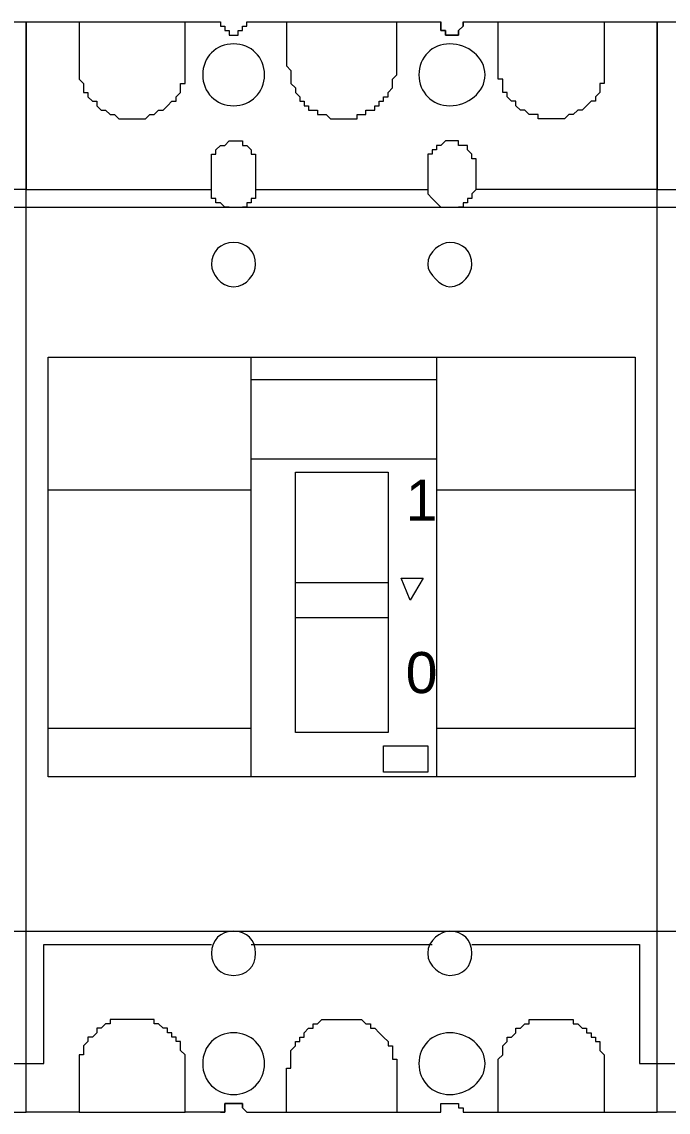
# Model space of a CAD drawing. Header units: millimetres. Extents: x 1004 to 59588, y 686 to 38112.
# Drawn here: x 17657.3 to 17743.5, y 2545.8 to 2691 of the extents above; entities that cross this region are included whole.
import ezdxf

# ---------------------------------------------------------------- set-up
doc = ezdxf.new("R2010")
doc.units = ezdxf.units.MM
doc.layers.add('PDF14_Geometry', color=7, linetype='Continuous')
doc.layers.add('PDF14_Text', color=7, linetype='Continuous')
doc.styles.add('PDF Arial', font='arial.ttf')

msp = doc.modelspace()

# ---------------------------------------------------------------- linework, layer by layer
at = {"layer": 'PDF14_Geometry', "lineweight": 0}
for points in [[(17651.43, 2691.05), (17657.9, 2691.05), (17657.9, 2668.7), (17633.79, 2668.7)], [(17655.55, 2552.23), (17657.9, 2552.23), (17657.9, 2668.7), (17657.9, 2691.05), (17664.96, 2691.05), (17664.96, 2690.46), (17664.96, 2689.87), (17664.96, 2689.28), (17664.96, 2688.7), (17664.96, 2688.11), (17664.96, 2687.52), (17664.96, 2686.93), (17664.96, 2686.34), (17664.96, 2685.75), (17664.96, 2685.17), (17664.96, 2684.58), (17664.96, 2683.99), (17664.96, 2683.4), (17665.55, 2682.81), (17665.55, 2682.23), (17665.55, 2681.64), (17666.14, 2681.64), (17666.14, 2681.05), (17666.73, 2680.46), (17667.32, 2680.46), (17667.32, 2679.87), (17667.9, 2679.28), (17668.49, 2679.28), (17669.08, 2678.7), (17669.67, 2678.7), (17670.26, 2678.11), (17670.84, 2678.11), (17671.43, 2678.11), (17672.02, 2678.11), (17672.61, 2678.11), (17673.2, 2678.11), (17673.79, 2678.11), (17674.37, 2678.7), (17674.96, 2678.7), (17675.55, 2679.28), (17676.14, 2679.28), (17676.73, 2679.87), (17677.32, 2680.46), (17677.9, 2680.46), (17677.9, 2681.05), (17678.49, 2681.64), (17678.49, 2682.23), (17678.49, 2682.81), (17679.08, 2682.81), (17679.08, 2683.4), (17679.08, 2683.99), (17679.08, 2684.58), (17679.08, 2685.17), (17679.08, 2685.75), (17679.08, 2686.34), (17679.08, 2686.93), (17679.08, 2687.52), (17679.08, 2688.11), (17679.08, 2688.7), (17679.08, 2689.28), (17679.08, 2689.87), (17679.08, 2690.46), (17679.08, 2691.05), (17683.79, 2691.05), (17683.79, 2690.46), (17684.37, 2690.46), (17684.37, 2689.87), (17684.96, 2689.87), (17684.96, 2689.28), (17685.55, 2689.28), (17686.14, 2689.28), (17686.14, 2689.87), (17686.73, 2689.87), (17686.73, 2690.46), (17687.32, 2690.46), (17687.32, 2691.05)], [(17664.96, 2691.05), (17664.96, 2691.05)], [(17664.96, 2691.05), (17664.96, 2691.05)], [(17664.96, 2691.05), (17664.96, 2691.05)], [(17664.96, 2691.05), (17679.08, 2691.05)], [(17679.08, 2691.05), (17679.08, 2691.05)], [(17679.08, 2691.05), (17679.08, 2691.05)], [(17679.08, 2691.05), (17679.08, 2691.05)], [(17683.79, 2691.05), (17683.79, 2691.05)], [(17683.79, 2691.05), (17683.79, 2691.05)], [(17683.79, 2691.05), (17683.79, 2690.46), (17684.37, 2690.46), (17684.37, 2689.87), (17684.96, 2689.87), (17684.96, 2689.28), (17685.55, 2689.28), (17686.14, 2689.28), (17686.14, 2689.87), (17686.73, 2689.87), (17686.73, 2690.46), (17687.32, 2690.46), (17687.32, 2691.05), (17692.61, 2691.05), (17692.61, 2690.46), (17692.61, 2689.87), (17692.61, 2689.28), (17692.61, 2688.7), (17692.61, 2688.11), (17692.61, 2687.52), (17692.61, 2686.93), (17692.61, 2686.34), (17692.61, 2685.75), (17692.61, 2685.17), (17693.2, 2684.58), (17693.2, 2683.99), (17693.2, 2683.4), (17693.2, 2682.81), (17693.79, 2682.23), (17693.79, 2681.64), (17694.37, 2681.05), (17694.37, 2680.46), (17694.96, 2680.46), (17694.96, 2679.87), (17695.55, 2679.87), (17695.55, 2679.28), (17696.14, 2679.28), (17696.73, 2679.28), (17696.73, 2678.7), (17697.32, 2678.7), (17697.9, 2678.7), (17698.49, 2678.11), (17699.08, 2678.11), (17699.67, 2678.11), (17700.26, 2678.11), (17700.84, 2678.11), (17701.43, 2678.11), (17702.02, 2678.11), (17702.02, 2678.7), (17702.61, 2678.7), (17703.2, 2678.7), (17703.2, 2679.28), (17703.79, 2679.28), (17704.37, 2679.28), (17704.37, 2679.87), (17704.96, 2679.87), (17704.96, 2680.46), (17705.55, 2680.46), (17705.55, 2681.05), (17706.14, 2681.05), (17706.14, 2681.64), (17706.73, 2682.23), (17706.73, 2682.81), (17706.73, 2683.4), (17707.32, 2683.99), (17707.32, 2684.58), (17707.32, 2685.17), (17707.32, 2685.75), (17707.32, 2686.34), (17707.32, 2686.93), (17707.32, 2687.52), (17707.32, 2688.11), (17707.32, 2688.7), (17707.32, 2689.28), (17707.32, 2689.87), (17707.32, 2690.46), (17707.32, 2691.05), (17713.2, 2691.05), (17713.2, 2690.46), (17713.2, 2689.87), (17713.79, 2689.87), (17713.79, 2689.28), (17714.37, 2689.28), (17714.96, 2689.28), (17715.55, 2689.28), (17715.55, 2689.87), (17716.14, 2690.46), (17716.14, 2691.05), (17720.84, 2691.05), (17734.96, 2691.05), (17742.02, 2691.05), (17742.02, 2668.7), (17717.9, 2668.7), (17717.9, 2669.28), (17717.9, 2669.87), (17717.9, 2670.46), (17717.9, 2671.05), (17717.9, 2671.64), (17717.9, 2672.23), (17717.9, 2672.81), (17717.32, 2672.81), (17717.32, 2673.4), (17716.73, 2673.99), (17716.73, 2674.58), (17716.14, 2674.58), (17715.55, 2674.58), (17715.55, 2675.17), (17714.96, 2675.17), (17714.37, 2675.17), (17713.79, 2675.17), (17713.2, 2674.58), (17712.61, 2674.58), (17712.61, 2673.99), (17712.02, 2673.99), (17712.02, 2673.4), (17711.43, 2673.4), (17711.43, 2672.81), (17711.43, 2672.23), (17711.43, 2671.64), (17711.43, 2671.05), (17711.43, 2670.46), (17711.43, 2669.87), (17711.43, 2669.28), (17711.43, 2668.7)], [(17687.32, 2691.05), (17687.32, 2691.05)], [(17687.32, 2691.05), (17687.32, 2691.05)], [(17692.61, 2691.05), (17692.61, 2691.05)], [(17692.61, 2691.05), (17692.61, 2691.05)], [(17692.61, 2691.05), (17692.61, 2691.05)], [(17692.61, 2691.05), (17707.32, 2691.05)], [(17707.32, 2691.05), (17707.32, 2691.05)], [(17707.32, 2691.05), (17707.32, 2691.05)], [(17707.32, 2691.05), (17707.32, 2691.05)], [(17716.14, 2691.05), (17716.14, 2690.46), (17715.55, 2689.87), (17715.55, 2689.28), (17714.96, 2689.28), (17714.37, 2689.28), (17713.79, 2689.28), (17713.79, 2689.87), (17713.2, 2689.87), (17713.2, 2690.46), (17713.2, 2691.05)], [(17713.2, 2691.05), (17713.2, 2691.05)], [(17713.2, 2691.05), (17713.2, 2691.05)], [(17716.14, 2691.05), (17716.14, 2691.05)], [(17716.14, 2691.05), (17716.14, 2691.05)], [(17717.32, 2568.11), (17739.67, 2568.11), (17739.67, 2552.23), (17742.02, 2552.23), (17742.02, 2668.7), (17742.02, 2691.05), (17748.49, 2691.05)], [(17734.96, 2691.05), (17734.96, 2690.46), (17734.96, 2689.87), (17734.96, 2689.28), (17734.96, 2688.7), (17734.96, 2688.11), (17734.96, 2687.52), (17734.96, 2686.93), (17734.96, 2686.34), (17734.96, 2685.75), (17734.96, 2685.17), (17734.96, 2684.58), (17734.96, 2683.99), (17734.96, 2683.4), (17734.96, 2682.81), (17734.37, 2682.81), (17734.37, 2682.23), (17734.37, 2681.64), (17733.79, 2681.05), (17733.79, 2680.46), (17733.2, 2680.46), (17732.61, 2679.87), (17732.02, 2679.28), (17731.43, 2679.28), (17730.84, 2678.7), (17730.26, 2678.7), (17729.67, 2678.11), (17729.08, 2678.11), (17728.49, 2678.11), (17727.9, 2678.11), (17727.32, 2678.11), (17726.73, 2678.11), (17726.14, 2678.11), (17726.14, 2678.7), (17725.55, 2678.7), (17724.96, 2678.7), (17724.37, 2679.28), (17723.79, 2679.28), (17723.2, 2679.87), (17723.2, 2680.46), (17722.61, 2680.46), (17722.02, 2681.05), (17722.02, 2681.64), (17721.43, 2681.64), (17721.43, 2682.23), (17721.43, 2682.81), (17721.43, 2683.4), (17720.84, 2683.4), (17720.84, 2683.99), (17720.84, 2684.58), (17720.84, 2685.17), (17720.84, 2685.75), (17720.84, 2686.34), (17720.84, 2686.93), (17720.84, 2687.52), (17720.84, 2688.11), (17720.84, 2688.7), (17720.84, 2689.28), (17720.84, 2689.87), (17720.84, 2690.46), (17720.84, 2691.05)], [(17720.84, 2691.05), (17720.84, 2691.05)], [(17720.84, 2691.05), (17720.84, 2691.05)], [(17720.84, 2691.05), (17720.84, 2691.05)], [(17734.96, 2691.05), (17734.96, 2691.05)], [(17734.96, 2691.05), (17734.96, 2691.05)], [(17734.96, 2691.05), (17734.96, 2691.05)], [(17664.96, 2690.46), (17664.96, 2690.46)], [(17664.96, 2690.46), (17664.96, 2690.46)], [(17664.96, 2690.46), (17664.96, 2690.46)], [(17664.96, 2689.87), (17664.96, 2689.87)], [(17664.96, 2689.87), (17664.96, 2689.87)], [(17679.08, 2690.46), (17679.08, 2690.46)], [(17679.08, 2690.46), (17679.08, 2690.46)], [(17679.08, 2690.46), (17679.08, 2690.46)], [(17679.08, 2689.87), (17679.08, 2689.87)], [(17679.08, 2689.87), (17679.08, 2689.87)], [(17684.37, 2690.46), (17684.37, 2690.46)], [(17684.37, 2690.46), (17684.37, 2690.46)], [(17684.37, 2690.46), (17684.37, 2690.46)], [(17684.37, 2690.46), (17684.37, 2690.46)], [(17684.37, 2689.87), (17684.37, 2689.87)], [(17684.37, 2689.87), (17684.37, 2689.87)], [(17684.37, 2689.87), (17684.37, 2689.87)], [(17684.37, 2689.87), (17684.37, 2689.87)], [(17684.37, 2689.87), (17684.37, 2689.87)], [(17684.37, 2689.87), (17684.37, 2689.87)], [(17686.73, 2690.46), (17686.73, 2690.46)], [(17686.73, 2690.46), (17686.73, 2690.46)], [(17686.73, 2689.87), (17686.73, 2689.87)], [(17686.73, 2689.87), (17686.73, 2689.87)], [(17686.73, 2689.87), (17686.73, 2689.87)], [(17686.73, 2689.87), (17686.73, 2689.87)], [(17686.73, 2689.87), (17686.73, 2689.87)], [(17686.73, 2689.87), (17686.73, 2689.87)], [(17687.32, 2690.46), (17687.32, 2690.46)], [(17687.32, 2690.46), (17687.32, 2690.46)], [(17692.61, 2690.46), (17692.61, 2690.46)], [(17692.61, 2690.46), (17692.61, 2690.46)], [(17692.61, 2690.46), (17692.61, 2690.46)], [(17692.61, 2689.87), (17692.61, 2689.87)], [(17692.61, 2689.87), (17692.61, 2689.87)], [(17707.32, 2690.46), (17707.32, 2690.46)], [(17707.32, 2690.46), (17707.32, 2690.46)], [(17707.32, 2690.46), (17707.32, 2690.46)], [(17707.32, 2689.87), (17707.32, 2689.87)], [(17707.32, 2689.87), (17707.32, 2689.87)], [(17713.2, 2690.46), (17713.2, 2690.46)], [(17713.2, 2690.46), (17713.2, 2690.46)], [(17713.2, 2690.46), (17713.2, 2690.46)], [(17713.2, 2690.46), (17713.2, 2690.46)], [(17713.2, 2690.46), (17713.2, 2690.46)], [(17713.2, 2690.46), (17713.2, 2690.46)], [(17713.2, 2689.87), (17713.2, 2689.87)], [(17713.2, 2689.87), (17713.2, 2689.87)], [(17713.2, 2689.87), (17713.2, 2689.87)], [(17713.2, 2689.87), (17713.2, 2689.87)], [(17713.79, 2689.87), (17713.79, 2689.87)], [(17713.79, 2689.87), (17713.79, 2689.87)], [(17715.55, 2689.87), (17715.55, 2689.87)], [(17715.55, 2689.87), (17715.55, 2689.87)], [(17715.55, 2689.87), (17715.55, 2689.87)], [(17715.55, 2689.87), (17715.55, 2689.87)], [(17715.55, 2689.87), (17715.55, 2689.87)], [(17715.55, 2689.87), (17715.55, 2689.87)], [(17715.55, 2689.87), (17715.55, 2689.87)], [(17715.55, 2689.87), (17715.55, 2689.87)], [(17716.14, 2690.46), (17716.14, 2690.46)], [(17716.14, 2690.46), (17716.14, 2690.46)], [(17716.14, 2690.46), (17716.14, 2690.46)], [(17716.14, 2690.46), (17716.14, 2690.46)], [(17716.14, 2690.46), (17716.14, 2690.46)], [(17716.14, 2690.46), (17716.14, 2690.46)], [(17720.84, 2690.46), (17720.84, 2690.46)], [(17720.84, 2690.46), (17720.84, 2690.46)], [(17720.84, 2690.46), (17720.84, 2690.46)], [(17720.84, 2689.87), (17720.84, 2689.87)], [(17720.84, 2689.87), (17720.84, 2689.87)], [(17734.96, 2690.46), (17734.96, 2690.46)], [(17734.96, 2690.46), (17734.96, 2690.46)], [(17734.96, 2690.46), (17734.96, 2690.46)], [(17734.96, 2689.87), (17734.96, 2689.87)], [(17734.96, 2689.87), (17734.96, 2689.87)], [(17684.96, 2689.28), (17684.96, 2689.28)], [(17684.96, 2689.28), (17684.96, 2689.28)], [(17684.96, 2689.28), (17684.96, 2689.28)], [(17684.96, 2689.28), (17684.96, 2689.28)], [(17685.55, 2689.28), (17685.55, 2689.28)], [(17685.55, 2689.28), (17685.55, 2689.28)], [(17685.55, 2689.28), (17685.55, 2689.28)], [(17685.55, 2689.28), (17685.55, 2689.28)], [(17685.55, 2689.28), (17685.55, 2689.28)], [(17685.55, 2689.28), (17685.55, 2689.28)], [(17686.14, 2689.28), (17686.14, 2689.28)], [(17686.14, 2689.28), (17686.14, 2689.28)], [(17686.14, 2689.28), (17686.14, 2689.28)], [(17686.14, 2689.28), (17686.14, 2689.28)], [(17686.14, 2689.28), (17686.14, 2689.28)], [(17686.14, 2689.28), (17686.14, 2689.28)], [(17713.79, 2689.28), (17713.79, 2689.28)], [(17713.79, 2689.28), (17713.79, 2689.28)], [(17714.37, 2689.28), (17714.37, 2689.28)], [(17714.37, 2689.28), (17714.37, 2689.28)], [(17714.37, 2689.28), (17714.37, 2689.28)], [(17714.37, 2689.28), (17714.37, 2689.28)], [(17714.37, 2689.28), (17714.37, 2689.28)], [(17714.37, 2689.28), (17714.37, 2689.28)], [(17714.96, 2689.28), (17714.96, 2689.28)], [(17714.96, 2689.28), (17714.96, 2689.28)], [(17714.96, 2689.28), (17714.96, 2689.28)], [(17714.96, 2689.28), (17714.96, 2689.28)], [(17714.96, 2689.28), (17714.96, 2689.28)], [(17714.96, 2689.28), (17714.96, 2689.28)], [(17664.96, 2686.34), (17664.96, 2686.34)], [(17664.96, 2686.34), (17664.96, 2686.34)], [(17664.96, 2685.75), (17664.96, 2685.75)], [(17664.96, 2685.75), (17664.96, 2685.75)], [(17664.96, 2685.75), (17664.96, 2685.75)], [(17664.96, 2685.75), (17664.96, 2685.75)], [(17664.96, 2685.17), (17664.96, 2685.17)], [(17664.96, 2685.17), (17664.96, 2685.17)], [(17664.96, 2685.17), (17664.96, 2685.17)], [(17679.08, 2686.34), (17679.08, 2686.34)], [(17679.08, 2686.34), (17679.08, 2686.34)], [(17679.08, 2685.75), (17679.08, 2685.75)], [(17679.08, 2685.75), (17679.08, 2685.75)], [(17679.08, 2685.75), (17679.08, 2685.75)], [(17679.08, 2685.75), (17679.08, 2685.75)], [(17679.08, 2685.17), (17679.08, 2685.17)], [(17679.08, 2685.17), (17679.08, 2685.17)], [(17679.08, 2685.17), (17679.08, 2685.17)], [(17692.61, 2686.34), (17692.61, 2686.34)], [(17692.61, 2686.34), (17692.61, 2686.34)], [(17692.61, 2685.75), (17692.61, 2685.75)], [(17692.61, 2685.75), (17692.61, 2685.75)], [(17692.61, 2685.75), (17692.61, 2685.75)], [(17692.61, 2685.75), (17692.61, 2685.75)], [(17692.61, 2685.17), (17692.61, 2685.17)], [(17692.61, 2685.17), (17692.61, 2685.17)], [(17692.61, 2685.17), (17692.61, 2685.17)], [(17707.32, 2686.34), (17707.32, 2686.34)], [(17707.32, 2686.34), (17707.32, 2686.34)], [(17707.32, 2685.75), (17707.32, 2685.75)], [(17707.32, 2685.75), (17707.32, 2685.75)], [(17707.32, 2685.75), (17707.32, 2685.75)], [(17707.32, 2685.75), (17707.32, 2685.75)], [(17707.32, 2685.17), (17707.32, 2685.17)], [(17707.32, 2685.17), (17707.32, 2685.17)], [(17707.32, 2685.17), (17707.32, 2685.17)], [(17720.84, 2686.34), (17720.84, 2686.34)], [(17720.84, 2686.34), (17720.84, 2686.34)], [(17720.84, 2685.75), (17720.84, 2685.75)], [(17720.84, 2685.75), (17720.84, 2685.75)], [(17720.84, 2685.75), (17720.84, 2685.75)], [(17720.84, 2685.75), (17720.84, 2685.75)], [(17720.84, 2685.17), (17720.84, 2685.17)], [(17720.84, 2685.17), (17720.84, 2685.17)], [(17720.84, 2685.17), (17720.84, 2685.17)], [(17734.96, 2686.34), (17734.96, 2686.34)], [(17734.96, 2686.34), (17734.96, 2686.34)], [(17734.96, 2685.75), (17734.96, 2685.75)], [(17734.96, 2685.75), (17734.96, 2685.75)], [(17734.96, 2685.75), (17734.96, 2685.75)], [(17734.96, 2685.75), (17734.96, 2685.75)], [(17734.96, 2685.17), (17734.96, 2685.17)], [(17734.96, 2685.17), (17734.96, 2685.17)], [(17734.96, 2685.17), (17734.96, 2685.17)], [(17664.96, 2683.99), (17664.96, 2683.99)], [(17679.08, 2683.99), (17679.08, 2683.99)], [(17693.2, 2683.99), (17693.2, 2683.99)], [(17707.32, 2683.99), (17707.32, 2683.99)], [(17720.84, 2683.99), (17720.84, 2683.99)], [(17734.96, 2683.99), (17734.96, 2683.99)], [(17664.96, 2683.4), (17664.96, 2683.4)], [(17665.55, 2682.81), (17665.55, 2682.81)], [(17679.08, 2683.4), (17679.08, 2683.4)], [(17693.2, 2683.4), (17693.2, 2683.4)], [(17693.2, 2682.81), (17693.2, 2682.81)], [(17706.73, 2683.4), (17706.73, 2683.4)], [(17706.73, 2682.81), (17706.73, 2682.81)], [(17721.43, 2682.81), (17721.43, 2682.81)], [(17734.96, 2683.4), (17734.96, 2683.4)], [(17666.14, 2681.05), (17666.14, 2681.05)], [(17677.9, 2681.05), (17677.9, 2681.05)], [(17678.49, 2681.64), (17678.49, 2681.64)], [(17693.79, 2681.64), (17693.79, 2681.64)], [(17694.37, 2681.05), (17694.37, 2681.05)], [(17706.14, 2681.64), (17706.14, 2681.64)], [(17722.02, 2681.05), (17722.02, 2681.05)], [(17733.79, 2681.05), (17733.79, 2681.05)], [(17734.37, 2681.64), (17734.37, 2681.64)], [(17666.73, 2680.46), (17666.73, 2680.46)], [(17667.32, 2679.87), (17667.32, 2679.87)], [(17667.9, 2679.28), (17667.9, 2679.28)], [(17668.49, 2679.28), (17668.49, 2679.28)], [(17675.55, 2679.28), (17675.55, 2679.28)], [(17676.14, 2679.28), (17676.14, 2679.28)], [(17676.73, 2679.87), (17676.73, 2679.87)], [(17677.32, 2680.46), (17677.32, 2680.46)], [(17694.96, 2680.46), (17694.96, 2680.46)], [(17696.14, 2679.28), (17696.14, 2679.28)], [(17703.79, 2679.28), (17703.79, 2679.28)], [(17705.55, 2680.46), (17705.55, 2680.46)], [(17722.61, 2680.46), (17722.61, 2680.46)], [(17723.2, 2679.87), (17723.2, 2679.87)], [(17723.79, 2679.28), (17723.79, 2679.28)], [(17724.37, 2679.28), (17724.37, 2679.28)], [(17731.43, 2679.28), (17731.43, 2679.28)], [(17732.02, 2679.28), (17732.02, 2679.28)], [(17732.61, 2679.87), (17732.61, 2679.87)], [(17733.2, 2680.46), (17733.2, 2680.46)], [(17669.08, 2678.7), (17669.08, 2678.7)], [(17669.67, 2678.7), (17669.67, 2678.7)], [(17670.84, 2678.11), (17670.84, 2678.11)], [(17671.43, 2678.11), (17671.43, 2678.11)], [(17672.61, 2678.11), (17672.61, 2678.11)], [(17673.79, 2678.11), (17673.79, 2678.11)], [(17674.37, 2678.7), (17674.37, 2678.7)], [(17674.96, 2678.7), (17674.96, 2678.7)], [(17697.32, 2678.7), (17697.32, 2678.7)], [(17698.49, 2678.11), (17698.49, 2678.11)], [(17699.08, 2678.11), (17699.08, 2678.11)], [(17700.26, 2678.11), (17700.26, 2678.11)], [(17700.84, 2678.11), (17700.84, 2678.11)], [(17702.61, 2678.7), (17702.61, 2678.7)], [(17724.96, 2678.7), (17724.96, 2678.7)], [(17726.73, 2678.11), (17726.73, 2678.11)], [(17727.9, 2678.11), (17727.9, 2678.11)], [(17728.49, 2678.11), (17728.49, 2678.11)], [(17729.67, 2678.11), (17729.67, 2678.11)], [(17730.26, 2678.7), (17730.26, 2678.7)], [(17730.84, 2678.7), (17730.84, 2678.7)], [(17684.96, 2666.34), (17684.37, 2666.34), (17683.79, 2666.93), (17683.2, 2666.93), (17683.2, 2667.52), (17682.61, 2667.52), (17682.61, 2668.11), (17682.61, 2668.7), (17682.61, 2669.28), (17682.61, 2669.87), (17682.61, 2670.46), (17682.61, 2671.05), (17682.61, 2671.64), (17682.61, 2672.23), (17682.61, 2672.81), (17682.61, 2673.4), (17683.2, 2673.4), (17683.2, 2673.99), (17683.79, 2674.58), (17684.37, 2674.58), (17684.96, 2675.17), (17685.55, 2675.17), (17686.14, 2675.17), (17686.73, 2675.17), (17686.73, 2674.58), (17687.32, 2674.58), (17687.9, 2673.99), (17687.9, 2673.4), (17688.49, 2673.4), (17688.49, 2672.81), (17688.49, 2672.23), (17688.49, 2671.64), (17688.49, 2671.05), (17688.49, 2670.46), (17688.49, 2669.87), (17688.49, 2669.28), (17688.49, 2668.7), (17711.43, 2668.7), (17711.43, 2668.11), (17712.02, 2667.52), (17712.61, 2666.93), (17713.2, 2666.34), (17713.79, 2666.34)], [(17684.96, 2675.17), (17684.96, 2675.17)], [(17685.55, 2675.17), (17685.55, 2675.17)], [(17686.14, 2675.17), (17686.14, 2675.17)], [(17713.79, 2675.17), (17713.79, 2675.17)], [(17714.37, 2675.17), (17714.37, 2675.17)], [(17714.96, 2675.17), (17714.96, 2675.17)], [(17683.2, 2673.99), (17683.2, 2673.99)], [(17683.79, 2674.58), (17683.79, 2674.58)], [(17684.37, 2674.58), (17684.37, 2674.58)], [(17687.32, 2674.58), (17687.32, 2674.58)], [(17687.32, 2674.58), (17687.32, 2674.58)], [(17687.9, 2673.99), (17687.9, 2673.99)], [(17712.61, 2674.58), (17712.61, 2674.58)], [(17713.2, 2674.58), (17713.2, 2674.58)], [(17716.14, 2674.58), (17716.14, 2674.58)], [(17716.73, 2673.99), (17716.73, 2673.99)], [(17682.61, 2673.4), (17682.61, 2673.4)], [(17682.61, 2672.81), (17682.61, 2672.81)], [(17688.49, 2673.4), (17688.49, 2673.4)], [(17688.49, 2672.81), (17688.49, 2672.81)], [(17711.43, 2672.81), (17711.43, 2672.81)], [(17712.02, 2673.4), (17712.02, 2673.4)], [(17717.32, 2673.4), (17717.32, 2673.4)], [(17717.32, 2673.4), (17717.32, 2673.4)], [(17682.61, 2671.64), (17682.61, 2671.64)], [(17682.61, 2671.64), (17682.61, 2671.64)], [(17682.61, 2671.64), (17682.61, 2671.64)], [(17682.61, 2671.64), (17682.61, 2671.64)], [(17682.61, 2671.64), (17682.61, 2671.64)], [(17682.61, 2671.64), (17682.61, 2671.64)], [(17682.61, 2671.05), (17682.61, 2671.05)], [(17688.49, 2671.64), (17688.49, 2671.64)], [(17688.49, 2671.64), (17688.49, 2671.64)], [(17688.49, 2671.64), (17688.49, 2671.64)], [(17688.49, 2671.64), (17688.49, 2671.64)], [(17688.49, 2671.64), (17688.49, 2671.64)], [(17688.49, 2671.64), (17688.49, 2671.64)], [(17688.49, 2671.05), (17688.49, 2671.05)], [(17711.43, 2671.64), (17711.43, 2671.64)], [(17711.43, 2671.64), (17711.43, 2671.64)], [(17711.43, 2671.64), (17711.43, 2671.64)], [(17711.43, 2671.64), (17711.43, 2671.64)], [(17711.43, 2671.64), (17711.43, 2671.64)], [(17711.43, 2671.64), (17711.43, 2671.64)], [(17711.43, 2671.05), (17711.43, 2671.05)], [(17717.9, 2671.64), (17717.9, 2671.64)], [(17717.9, 2671.64), (17717.9, 2671.64)], [(17717.9, 2671.64), (17717.9, 2671.64)], [(17717.9, 2671.64), (17717.9, 2671.64)], [(17717.9, 2671.64), (17717.9, 2671.64)], [(17717.9, 2671.64), (17717.9, 2671.64)], [(17717.9, 2671.05), (17717.9, 2671.05)], [(17682.61, 2669.87), (17682.61, 2669.87)], [(17682.61, 2669.87), (17682.61, 2669.87)], [(17682.61, 2669.28), (17682.61, 2669.28)], [(17682.61, 2669.28), (17682.61, 2669.28)], [(17682.61, 2669.28), (17682.61, 2669.28)], [(17682.61, 2669.28), (17682.61, 2669.28)], [(17682.61, 2669.28), (17682.61, 2669.28)], [(17688.49, 2669.87), (17688.49, 2669.87)], [(17688.49, 2669.87), (17688.49, 2669.87)], [(17688.49, 2669.28), (17688.49, 2669.28)], [(17688.49, 2669.28), (17688.49, 2669.28)], [(17688.49, 2669.28), (17688.49, 2669.28)], [(17688.49, 2669.28), (17688.49, 2669.28)], [(17688.49, 2669.28), (17688.49, 2669.28)], [(17711.43, 2669.87), (17711.43, 2669.87)], [(17711.43, 2669.87), (17711.43, 2669.87)], [(17711.43, 2669.28), (17711.43, 2669.28)], [(17711.43, 2669.28), (17711.43, 2669.28)], [(17711.43, 2669.28), (17711.43, 2669.28)], [(17711.43, 2669.28), (17711.43, 2669.28)], [(17711.43, 2669.28), (17711.43, 2669.28)], [(17717.9, 2669.87), (17717.9, 2669.87)], [(17717.9, 2669.87), (17717.9, 2669.87)], [(17717.9, 2669.28), (17717.9, 2669.28)], [(17717.9, 2669.28), (17717.9, 2669.28)], [(17717.9, 2669.28), (17717.9, 2669.28)], [(17717.9, 2669.28), (17717.9, 2669.28)], [(17717.9, 2669.28), (17717.9, 2669.28)], [(17633.79, 2668.7), (17633.79, 2668.11), (17633.79, 2667.52), (17633.2, 2667.52), (17633.2, 2666.93), (17632.61, 2666.93), (17632.02, 2666.34), (17631.43, 2666.34), (17657.9, 2666.34), (17684.96, 2666.34), (17685.55, 2666.34), (17686.14, 2666.34), (17686.73, 2666.34)], [(17687.32, 2545.75), (17686.73, 2546.34), (17686.73, 2546.93), (17686.14, 2546.93), (17685.55, 2546.93), (17684.96, 2546.93), (17684.37, 2546.93), (17684.37, 2546.34), (17684.37, 2545.75), (17683.79, 2545.75), (17679.08, 2545.75), (17679.08, 2546.34), (17679.08, 2546.93), (17679.08, 2547.52), (17679.08, 2548.11), (17679.08, 2548.7), (17679.08, 2549.28), (17679.08, 2549.87), (17679.08, 2550.46), (17679.08, 2551.05), (17679.08, 2551.64), (17679.08, 2552.23), (17679.08, 2552.81), (17679.08, 2553.4), (17678.49, 2553.99), (17678.49, 2554.58), (17678.49, 2555.17), (17677.9, 2555.17), (17677.9, 2555.75), (17677.32, 2555.75), (17677.32, 2556.34), (17676.73, 2556.34), (17676.73, 2556.93), (17676.14, 2556.93), (17675.55, 2557.52), (17674.96, 2557.52), (17674.96, 2558.11), (17674.37, 2558.11), (17673.79, 2558.11), (17673.2, 2558.11), (17672.61, 2558.11), (17672.02, 2558.11), (17671.43, 2558.11), (17670.84, 2558.11), (17670.26, 2558.11), (17669.67, 2558.11), (17669.08, 2558.11), (17669.08, 2557.52), (17668.49, 2557.52), (17667.9, 2556.93), (17667.32, 2556.93), (17667.32, 2556.34), (17666.73, 2555.75), (17666.14, 2555.75), (17666.14, 2555.17), (17665.55, 2554.58), (17665.55, 2553.99), (17665.55, 2553.4), (17664.96, 2553.4), (17664.96, 2552.81), (17664.96, 2552.23), (17664.96, 2551.64), (17664.96, 2551.05), (17664.96, 2550.46), (17664.96, 2549.87), (17664.96, 2549.28), (17664.96, 2548.7), (17664.96, 2548.11), (17664.96, 2547.52), (17664.96, 2546.93), (17664.96, 2546.34), (17664.96, 2545.75), (17657.9, 2545.75), (17657.9, 2552.23), (17657.9, 2668.7), (17682.61, 2668.7)], [(17682.61, 2668.7), (17682.61, 2668.7)], [(17682.61, 2668.11), (17682.61, 2668.11)], [(17688.49, 2668.7), (17688.49, 2668.11), (17688.49, 2667.52), (17687.9, 2667.52), (17687.9, 2666.93), (17687.32, 2666.93), (17687.32, 2666.34), (17686.73, 2666.34), (17713.79, 2666.34), (17714.37, 2666.34), (17714.96, 2666.34), (17715.55, 2666.34)], [(17688.49, 2668.7), (17688.49, 2668.7)], [(17688.49, 2668.11), (17688.49, 2668.11)], [(17711.43, 2668.7), (17711.43, 2668.7)], [(17711.43, 2668.11), (17711.43, 2668.11)], [(17717.9, 2668.7), (17717.32, 2668.11), (17717.32, 2667.52), (17716.73, 2667.52), (17716.73, 2666.93), (17716.14, 2666.93), (17716.14, 2666.34), (17715.55, 2666.34), (17742.02, 2666.34), (17768.49, 2666.34), (17769.08, 2666.34), (17769.67, 2666.34), (17770.26, 2666.34)], [(17717.32, 2668.11), (17717.32, 2668.11)], [(17717.9, 2668.7), (17717.9, 2668.7)], [(17748.49, 2545.75), (17742.02, 2545.75), (17742.02, 2552.23), (17742.02, 2668.7), (17766.14, 2668.7)], [(17683.2, 2667.52), (17683.2, 2667.52)], [(17683.79, 2666.93), (17683.79, 2666.93)], [(17684.37, 2666.34), (17684.37, 2666.34)], [(17684.96, 2666.34), (17684.96, 2666.34)], [(17685.55, 2666.34), (17685.55, 2666.34)], [(17686.14, 2666.34), (17686.14, 2666.34)], [(17686.73, 2666.34), (17686.73, 2666.34)], [(17687.32, 2666.93), (17687.32, 2666.93)], [(17687.9, 2667.52), (17687.9, 2667.52)], [(17712.02, 2667.52), (17712.02, 2667.52)], [(17712.02, 2667.52), (17712.02, 2667.52)], [(17712.61, 2666.93), (17712.61, 2666.93)], [(17712.61, 2666.93), (17712.61, 2666.93)], [(17713.2, 2666.34), (17713.2, 2666.34)], [(17713.79, 2666.34), (17713.79, 2666.34)], [(17714.37, 2666.34), (17714.37, 2666.34)], [(17714.96, 2666.34), (17714.96, 2666.34)], [(17715.55, 2666.34), (17715.55, 2666.34)], [(17716.73, 2666.93), (17716.73, 2666.93)], [(17717.32, 2667.52), (17717.32, 2667.52)], [(17687.9, 2590.46), (17687.9, 2646.34), (17712.61, 2646.34), (17712.61, 2590.46)], [(17687.9, 2643.4), (17712.61, 2643.4)], [(17687.9, 2632.81), (17712.61, 2632.81)], [(17660.84, 2628.7), (17687.9, 2628.7)], [(17712.61, 2628.7), (17739.08, 2628.7)], [(17660.84, 2596.93), (17687.9, 2596.93)], [(17712.61, 2596.93), (17739.08, 2596.93)], [(17406.73, 2569.87), (17490.26, 2569.87), (17574.37, 2569.87), (17657.9, 2569.87), (17742.02, 2569.87), (17825.55, 2569.87), (17909.67, 2569.87), (17993.2, 2569.87), (18077.32, 2569.87)], [(17651.43, 2545.75), (17657.9, 2545.75), (17657.9, 2552.23), (17660.26, 2552.23), (17660.26, 2568.11), (17682.61, 2568.11)], [(17687.9, 2568.11), (17712.02, 2568.11)], [(17668.49, 2557.52), (17668.49, 2557.52)], [(17669.67, 2558.11), (17669.67, 2558.11)], [(17670.84, 2558.11), (17670.84, 2558.11)], [(17671.43, 2558.11), (17671.43, 2558.11)], [(17672.61, 2558.11), (17672.61, 2558.11)], [(17673.79, 2558.11), (17673.79, 2558.11)], [(17674.37, 2558.11), (17674.37, 2558.11)], [(17675.55, 2557.52), (17675.55, 2557.52)], [(17683.79, 2545.75), (17684.37, 2545.75), (17684.37, 2546.34), (17684.37, 2546.93), (17684.96, 2546.93), (17685.55, 2546.93), (17686.14, 2546.93), (17686.73, 2546.93), (17686.73, 2546.34), (17687.32, 2545.75), (17692.61, 2545.75), (17692.61, 2546.34), (17692.61, 2546.93), (17692.61, 2547.52), (17692.61, 2548.11), (17692.61, 2548.7), (17692.61, 2549.28), (17692.61, 2549.87), (17692.61, 2550.46), (17692.61, 2551.05), (17692.61, 2551.64), (17693.2, 2551.64), (17693.2, 2552.23), (17693.2, 2552.81), (17693.2, 2553.4), (17693.2, 2553.99), (17693.79, 2554.58), (17693.79, 2555.17), (17694.37, 2555.17), (17694.37, 2555.75), (17694.96, 2555.75), (17694.96, 2556.34), (17695.55, 2556.93), (17696.14, 2556.93), (17696.14, 2557.52), (17696.73, 2557.52), (17697.32, 2558.11), (17697.9, 2558.11), (17698.49, 2558.11), (17699.08, 2558.11), (17699.67, 2558.11), (17700.26, 2558.11), (17700.84, 2558.11), (17701.43, 2558.11), (17702.02, 2558.11), (17702.61, 2558.11), (17703.2, 2557.52), (17703.79, 2557.52), (17703.79, 2556.93), (17704.37, 2556.93), (17704.96, 2556.34), (17705.55, 2555.75), (17706.14, 2555.17), (17706.14, 2554.58), (17706.73, 2554.58), (17706.73, 2553.99), (17706.73, 2553.4), (17706.73, 2552.81), (17707.32, 2552.81), (17707.32, 2552.23), (17707.32, 2551.64), (17707.32, 2551.05), (17707.32, 2550.46), (17707.32, 2549.87), (17707.32, 2549.28), (17707.32, 2548.7), (17707.32, 2548.11), (17707.32, 2547.52), (17707.32, 2546.93), (17707.32, 2546.34), (17707.32, 2545.75), (17713.2, 2545.75), (17713.2, 2546.34), (17713.2, 2546.93), (17713.79, 2546.93), (17714.37, 2546.93), (17714.96, 2546.93), (17715.55, 2546.93), (17715.55, 2546.34), (17716.14, 2546.34), (17716.14, 2545.75), (17720.84, 2545.75), (17720.84, 2546.34), (17720.84, 2546.93), (17720.84, 2547.52), (17720.84, 2548.11), (17720.84, 2548.7), (17720.84, 2549.28), (17720.84, 2549.87), (17720.84, 2550.46), (17720.84, 2551.05), (17720.84, 2551.64), (17720.84, 2552.23), (17720.84, 2552.81), (17721.43, 2553.4), (17721.43, 2553.99), (17721.43, 2554.58), (17722.02, 2555.17), (17722.02, 2555.75), (17722.61, 2555.75), (17723.2, 2556.34), (17723.2, 2556.93), (17723.79, 2556.93), (17724.37, 2557.52), (17724.96, 2557.52), (17724.96, 2558.11), (17725.55, 2558.11), (17726.14, 2558.11), (17726.73, 2558.11), (17727.32, 2558.11), (17727.9, 2558.11), (17728.49, 2558.11), (17729.08, 2558.11), (17729.67, 2558.11), (17730.26, 2558.11), (17730.84, 2558.11), (17730.84, 2557.52), (17731.43, 2557.52), (17732.02, 2556.93), (17732.61, 2556.93), (17732.61, 2556.34), (17733.2, 2556.34), (17733.2, 2555.75), (17733.79, 2555.75), (17733.79, 2555.17), (17734.37, 2555.17), (17734.37, 2554.58), (17734.37, 2553.99), (17734.96, 2553.4), (17734.96, 2552.81), (17734.96, 2552.23), (17734.96, 2551.64), (17734.96, 2551.05), (17734.96, 2550.46), (17734.96, 2549.87), (17734.96, 2549.28), (17734.96, 2548.7), (17734.96, 2548.11), (17734.96, 2547.52), (17734.96, 2546.93), (17734.96, 2546.34), (17734.96, 2545.75), (17742.02, 2545.75), (17742.02, 2552.23), (17744.37, 2552.23)], [(17696.73, 2557.52), (17696.73, 2557.52)], [(17697.32, 2558.11), (17697.32, 2558.11)], [(17698.49, 2558.11), (17698.49, 2558.11)], [(17699.08, 2558.11), (17699.08, 2558.11)], [(17700.26, 2558.11), (17700.26, 2558.11)], [(17700.84, 2558.11), (17700.84, 2558.11)], [(17702.02, 2558.11), (17702.02, 2558.11)], [(17702.61, 2558.11), (17702.61, 2558.11)], [(17703.2, 2557.52), (17703.2, 2557.52)], [(17724.37, 2557.52), (17724.37, 2557.52)], [(17726.14, 2558.11), (17726.14, 2558.11)], [(17726.73, 2558.11), (17726.73, 2558.11)], [(17727.9, 2558.11), (17727.9, 2558.11)], [(17728.49, 2558.11), (17728.49, 2558.11)], [(17729.67, 2558.11), (17729.67, 2558.11)], [(17730.26, 2558.11), (17730.26, 2558.11)], [(17731.43, 2557.52), (17731.43, 2557.52)], [(17666.73, 2555.75), (17666.73, 2555.75)], [(17667.32, 2556.34), (17667.32, 2556.34)], [(17667.9, 2556.93), (17667.9, 2556.93)], [(17676.14, 2556.93), (17676.14, 2556.93)], [(17677.9, 2555.75), (17677.9, 2555.75)], [(17694.37, 2555.75), (17694.37, 2555.75)], [(17694.96, 2556.34), (17694.96, 2556.34)], [(17695.55, 2556.93), (17695.55, 2556.93)], [(17704.37, 2556.93), (17704.37, 2556.93)], [(17704.96, 2556.34), (17704.96, 2556.34)], [(17705.55, 2555.75), (17705.55, 2555.75)], [(17705.55, 2555.75), (17705.55, 2555.75)], [(17722.61, 2555.75), (17722.61, 2555.75)], [(17723.2, 2556.34), (17723.2, 2556.34)], [(17723.79, 2556.93), (17723.79, 2556.93)], [(17732.02, 2556.93), (17732.02, 2556.93)], [(17733.79, 2555.75), (17733.79, 2555.75)], [(17665.55, 2554.58), (17665.55, 2554.58)], [(17666.14, 2555.17), (17666.14, 2555.17)], [(17678.49, 2554.58), (17678.49, 2554.58)], [(17693.79, 2554.58), (17693.79, 2554.58)], [(17706.14, 2555.17), (17706.14, 2555.17)], [(17721.43, 2554.58), (17721.43, 2554.58)], [(17722.02, 2555.17), (17722.02, 2555.17)], [(17734.37, 2554.58), (17734.37, 2554.58)], [(17679.08, 2553.4), (17679.08, 2553.4)], [(17693.2, 2553.4), (17693.2, 2553.4)], [(17706.73, 2553.4), (17706.73, 2553.4)], [(17721.43, 2553.4), (17721.43, 2553.4)], [(17734.96, 2553.4), (17734.96, 2553.4)], [(17664.96, 2552.81), (17664.96, 2552.81)], [(17664.96, 2551.64), (17664.96, 2551.64)], [(17679.08, 2552.81), (17679.08, 2552.81)], [(17679.08, 2551.64), (17679.08, 2551.64)], [(17693.2, 2552.81), (17693.2, 2552.81)], [(17707.32, 2551.64), (17707.32, 2551.64)], [(17720.84, 2552.81), (17720.84, 2552.81)], [(17720.84, 2551.64), (17720.84, 2551.64)], [(17734.96, 2552.81), (17734.96, 2552.81)], [(17734.96, 2551.64), (17734.96, 2551.64)], [(17664.96, 2551.05), (17664.96, 2551.05)], [(17664.96, 2551.05), (17664.96, 2551.05)], [(17664.96, 2551.05), (17664.96, 2551.05)], [(17664.96, 2551.05), (17664.96, 2551.05)], [(17664.96, 2551.05), (17664.96, 2551.05)], [(17664.96, 2550.46), (17664.96, 2550.46)], [(17664.96, 2550.46), (17664.96, 2550.46)], [(17679.08, 2551.05), (17679.08, 2551.05)], [(17679.08, 2551.05), (17679.08, 2551.05)], [(17679.08, 2551.05), (17679.08, 2551.05)], [(17679.08, 2551.05), (17679.08, 2551.05)], [(17679.08, 2551.05), (17679.08, 2551.05)], [(17679.08, 2550.46), (17679.08, 2550.46)], [(17679.08, 2550.46), (17679.08, 2550.46)], [(17692.61, 2551.05), (17692.61, 2551.05)], [(17692.61, 2551.05), (17692.61, 2551.05)], [(17692.61, 2551.05), (17692.61, 2551.05)], [(17692.61, 2551.05), (17692.61, 2551.05)], [(17692.61, 2551.05), (17692.61, 2551.05)], [(17692.61, 2550.46), (17692.61, 2550.46)], [(17692.61, 2550.46), (17692.61, 2550.46)], [(17707.32, 2551.05), (17707.32, 2551.05)], [(17707.32, 2551.05), (17707.32, 2551.05)], [(17707.32, 2551.05), (17707.32, 2551.05)], [(17707.32, 2551.05), (17707.32, 2551.05)], [(17707.32, 2551.05), (17707.32, 2551.05)], [(17707.32, 2550.46), (17707.32, 2550.46)], [(17707.32, 2550.46), (17707.32, 2550.46)], [(17720.84, 2551.05), (17720.84, 2551.05)], [(17720.84, 2551.05), (17720.84, 2551.05)], [(17720.84, 2551.05), (17720.84, 2551.05)], [(17720.84, 2551.05), (17720.84, 2551.05)], [(17720.84, 2551.05), (17720.84, 2551.05)], [(17720.84, 2550.46), (17720.84, 2550.46)], [(17720.84, 2550.46), (17720.84, 2550.46)], [(17734.96, 2551.05), (17734.96, 2551.05)], [(17734.96, 2551.05), (17734.96, 2551.05)], [(17734.96, 2551.05), (17734.96, 2551.05)], [(17734.96, 2551.05), (17734.96, 2551.05)], [(17734.96, 2551.05), (17734.96, 2551.05)], [(17734.96, 2550.46), (17734.96, 2550.46)], [(17734.96, 2550.46), (17734.96, 2550.46)], [(17664.96, 2549.87), (17664.96, 2549.87)], [(17664.96, 2548.7), (17664.96, 2548.7)], [(17679.08, 2549.87), (17679.08, 2549.87)], [(17692.61, 2549.87), (17692.61, 2549.87)], [(17707.32, 2549.87), (17707.32, 2549.87)], [(17720.84, 2549.87), (17720.84, 2549.87)], [(17734.96, 2549.87), (17734.96, 2549.87)], [(17679.08, 2548.11), (17679.08, 2548.11)], [(17692.61, 2548.11), (17692.61, 2548.11)], [(17707.32, 2548.11), (17707.32, 2548.11)], [(17720.84, 2548.11), (17720.84, 2548.11)], [(17734.96, 2548.11), (17734.96, 2548.11)], [(17664.96, 2546.93), (17664.96, 2546.93)], [(17664.96, 2546.34), (17664.96, 2546.34)], [(17664.96, 2546.34), (17664.96, 2546.34)], [(17664.96, 2545.75), (17664.96, 2545.75)], [(17664.96, 2545.75), (17664.96, 2545.75)], [(17664.96, 2545.75), (17664.96, 2545.75)], [(17664.96, 2545.75), (17664.96, 2545.75)], [(17664.96, 2545.75), (17664.96, 2545.75)], [(17664.96, 2545.75), (17679.08, 2545.75)], [(17679.08, 2546.93), (17679.08, 2546.93)], [(17679.08, 2546.34), (17679.08, 2546.34)], [(17679.08, 2546.34), (17679.08, 2546.34)], [(17679.08, 2545.75), (17679.08, 2545.75)], [(17679.08, 2545.75), (17679.08, 2545.75)], [(17679.08, 2545.75), (17679.08, 2545.75)], [(17679.08, 2545.75), (17679.08, 2545.75)], [(17679.08, 2545.75), (17679.08, 2545.75)], [(17683.79, 2545.75), (17683.79, 2545.75)], [(17683.79, 2545.75), (17683.79, 2545.75)], [(17683.79, 2545.75), (17683.79, 2545.75)], [(17683.79, 2545.75), (17683.79, 2545.75)], [(17684.37, 2546.93), (17684.37, 2546.93)], [(17684.37, 2546.93), (17684.37, 2546.93)], [(17684.37, 2546.34), (17684.37, 2546.34)], [(17684.37, 2546.34), (17684.37, 2546.34)], [(17684.37, 2546.34), (17684.37, 2546.34)], [(17684.37, 2546.34), (17684.37, 2546.34)], [(17684.37, 2546.34), (17684.37, 2546.34)], [(17684.37, 2546.34), (17684.37, 2546.34)], [(17684.96, 2546.93), (17684.96, 2546.93)], [(17684.96, 2546.93), (17684.96, 2546.93)], [(17684.96, 2546.93), (17684.96, 2546.93)], [(17684.96, 2546.93), (17684.96, 2546.93)], [(17684.96, 2546.93), (17684.96, 2546.93)], [(17684.96, 2546.93), (17684.96, 2546.93)], [(17685.55, 2546.93), (17685.55, 2546.93)], [(17685.55, 2546.93), (17685.55, 2546.93)], [(17685.55, 2546.93), (17685.55, 2546.93)], [(17685.55, 2546.93), (17685.55, 2546.93)], [(17685.55, 2546.93), (17685.55, 2546.93)], [(17685.55, 2546.93), (17685.55, 2546.93)], [(17686.14, 2546.93), (17686.14, 2546.93)], [(17686.14, 2546.93), (17686.14, 2546.93)], [(17686.14, 2546.93), (17686.14, 2546.93)], [(17686.14, 2546.93), (17686.14, 2546.93)], [(17686.14, 2546.93), (17686.14, 2546.93)], [(17686.14, 2546.93), (17686.14, 2546.93)], [(17686.14, 2546.93), (17686.14, 2546.93)], [(17686.14, 2546.93), (17686.14, 2546.93)], [(17686.73, 2546.93), (17686.73, 2546.93)], [(17686.73, 2546.93), (17686.73, 2546.93)], [(17686.73, 2546.34), (17686.73, 2546.34)], [(17686.73, 2546.34), (17686.73, 2546.34)], [(17686.73, 2546.34), (17686.73, 2546.34)], [(17686.73, 2546.34), (17686.73, 2546.34)], [(17686.73, 2546.34), (17686.73, 2546.34)], [(17686.73, 2546.34), (17686.73, 2546.34)], [(17687.32, 2545.75), (17687.32, 2545.75)], [(17687.32, 2545.75), (17687.32, 2545.75)], [(17687.32, 2545.75), (17687.32, 2545.75)], [(17687.32, 2545.75), (17687.32, 2545.75)], [(17687.32, 2545.75), (17687.32, 2545.75)], [(17687.32, 2545.75), (17687.32, 2545.75)], [(17692.61, 2546.93), (17692.61, 2546.93)], [(17692.61, 2546.34), (17692.61, 2546.34)], [(17692.61, 2546.34), (17692.61, 2546.34)], [(17692.61, 2545.75), (17692.61, 2545.75)], [(17692.61, 2545.75), (17692.61, 2545.75)], [(17692.61, 2545.75), (17692.61, 2545.75)], [(17692.61, 2545.75), (17692.61, 2545.75)], [(17692.61, 2545.75), (17692.61, 2545.75)], [(17692.61, 2545.75), (17707.32, 2545.75)], [(17707.32, 2546.93), (17707.32, 2546.93)], [(17707.32, 2546.34), (17707.32, 2546.34)], [(17707.32, 2546.34), (17707.32, 2546.34)], [(17707.32, 2545.75), (17707.32, 2545.75)], [(17707.32, 2545.75), (17707.32, 2545.75)], [(17707.32, 2545.75), (17707.32, 2545.75)], [(17707.32, 2545.75), (17707.32, 2545.75)], [(17707.32, 2545.75), (17707.32, 2545.75)], [(17713.2, 2546.34), (17713.2, 2546.34)], [(17713.2, 2546.34), (17713.2, 2546.34)], [(17713.2, 2546.34), (17713.2, 2546.34)], [(17713.2, 2546.34), (17713.2, 2546.34)], [(17713.2, 2545.75), (17713.2, 2545.75)], [(17713.2, 2545.75), (17713.2, 2545.75)], [(17713.79, 2546.93), (17713.79, 2546.93)], [(17713.79, 2546.93), (17713.79, 2546.93)], [(17713.79, 2546.93), (17713.79, 2546.93)], [(17714.37, 2546.93), (17714.37, 2546.93)], [(17714.37, 2546.93), (17714.37, 2546.93)], [(17714.37, 2546.93), (17714.37, 2546.93)], [(17714.96, 2546.93), (17714.96, 2546.93)], [(17714.96, 2546.93), (17714.96, 2546.93)], [(17714.96, 2546.93), (17714.96, 2546.93)], [(17715.55, 2546.93), (17715.55, 2546.93)], [(17715.55, 2546.93), (17715.55, 2546.93)], [(17715.55, 2546.93), (17715.55, 2546.93)], [(17715.55, 2546.34), (17715.55, 2546.34)], [(17716.14, 2546.34), (17716.14, 2546.34)], [(17716.14, 2546.34), (17716.14, 2546.34)], [(17716.14, 2545.75), (17716.14, 2545.75)], [(17716.14, 2545.75), (17716.14, 2545.75)], [(17720.84, 2546.93), (17720.84, 2546.93)], [(17720.84, 2546.34), (17720.84, 2546.34)], [(17720.84, 2546.34), (17720.84, 2546.34)], [(17720.84, 2545.75), (17720.84, 2545.75)], [(17720.84, 2545.75), (17720.84, 2545.75)], [(17720.84, 2545.75), (17720.84, 2545.75)], [(17720.84, 2545.75), (17720.84, 2545.75)], [(17720.84, 2545.75), (17720.84, 2545.75)], [(17720.84, 2545.75), (17734.96, 2545.75)], [(17734.96, 2546.93), (17734.96, 2546.93)], [(17734.96, 2546.34), (17734.96, 2546.34)], [(17734.96, 2546.34), (17734.96, 2546.34)], [(17734.96, 2545.75), (17734.96, 2545.75)], [(17734.96, 2545.75), (17734.96, 2545.75)], [(17734.96, 2545.75), (17734.96, 2545.75)], [(17734.96, 2545.75), (17734.96, 2545.75)], [(17734.96, 2545.75), (17734.96, 2545.75)]]:
    msp.add_lwpolyline(points, dxfattribs=at)
for points in [[(17660.84, 2590.46), (17660.84, 2646.34), (17739.08, 2646.34), (17739.08, 2590.46)], [(17693.79, 2596.34), (17693.79, 2631.05), (17706.14, 2631.05), (17706.14, 2596.34)], [(17709.08, 2613.99), (17707.9, 2616.93), (17710.84, 2616.93)], [(17709.08, 2613.99), (17707.9, 2616.93), (17710.84, 2616.93)], [(17706.14, 2611.64), (17693.79, 2611.64), (17693.79, 2616.34), (17706.14, 2616.34)], [(17705.55, 2591.05), (17705.55, 2594.58), (17711.43, 2594.58), (17711.43, 2591.05)]]:
    msp.add_lwpolyline(points, close=True, dxfattribs=at)
for points in [[(17685.55, 2688.11), (17683.2, 2688.11), (17681.43, 2686.34), (17681.43, 2683.99)], [(17689.67, 2683.99), (17689.67, 2686.34), (17687.9, 2688.11), (17685.55, 2688.11)], [(17714.37, 2688.11), (17712.02, 2688.11), (17710.26, 2686.34), (17710.26, 2683.99)], [(17719.08, 2683.99), (17719.08, 2686.34), (17716.73, 2688.11), (17714.37, 2688.11)], [(17681.43, 2683.99), (17681.43, 2681.64), (17683.2, 2679.87), (17685.55, 2679.87)], [(17685.55, 2679.87), (17687.9, 2679.87), (17689.67, 2681.64), (17689.67, 2683.99)], [(17710.26, 2683.99), (17710.26, 2681.64), (17712.02, 2679.87), (17714.37, 2679.87)], [(17714.37, 2679.87), (17716.73, 2679.87), (17719.08, 2681.64), (17719.08, 2683.99)], [(17685.55, 2661.64), (17683.79, 2661.64), (17682.61, 2660.46), (17682.61, 2658.7)], [(17688.49, 2658.7), (17688.49, 2660.46), (17687.32, 2661.64), (17685.55, 2661.64)], [(17714.37, 2661.64), (17713.2, 2661.64), (17711.43, 2660.46), (17711.43, 2658.7)], [(17717.32, 2658.7), (17717.32, 2660.46), (17716.14, 2661.64), (17714.37, 2661.64)], [(17682.61, 2658.7), (17682.61, 2657.52), (17683.79, 2655.75), (17685.55, 2655.75)], [(17685.55, 2655.75), (17687.32, 2655.75), (17688.49, 2657.52), (17688.49, 2658.7)], [(17711.43, 2658.7), (17711.43, 2657.52), (17713.2, 2655.75), (17714.37, 2655.75)], [(17714.37, 2655.75), (17716.14, 2655.75), (17717.32, 2657.52), (17717.32, 2658.7)], [(17685.55, 2569.87), (17683.79, 2569.87), (17682.61, 2568.7), (17682.61, 2566.93)], [(17688.49, 2566.93), (17688.49, 2568.7), (17687.32, 2569.87), (17685.55, 2569.87)], [(17714.37, 2569.87), (17713.2, 2569.87), (17711.43, 2568.7), (17711.43, 2566.93)], [(17717.32, 2566.93), (17717.32, 2568.7), (17716.14, 2569.87), (17714.37, 2569.87)], [(17682.61, 2566.93), (17682.61, 2565.17), (17683.79, 2563.99), (17685.55, 2563.99)], [(17685.55, 2563.99), (17687.32, 2563.99), (17688.49, 2565.17), (17688.49, 2566.93)], [(17711.43, 2566.93), (17711.43, 2565.17), (17713.2, 2563.99), (17714.37, 2563.99)], [(17714.37, 2563.99), (17716.14, 2563.99), (17717.32, 2565.17), (17717.32, 2566.93)], [(17685.55, 2556.34), (17683.2, 2556.34), (17681.43, 2554.58), (17681.43, 2552.23)], [(17689.67, 2552.23), (17689.67, 2554.58), (17687.9, 2556.34), (17685.55, 2556.34)], [(17714.37, 2556.34), (17712.02, 2556.34), (17710.26, 2554.58), (17710.26, 2552.23)], [(17719.08, 2552.23), (17719.08, 2554.58), (17716.73, 2556.34), (17714.37, 2556.34)], [(17681.43, 2552.23), (17681.43, 2549.87), (17683.2, 2548.11), (17685.55, 2548.11)], [(17685.55, 2548.11), (17687.9, 2548.11), (17689.67, 2549.87), (17689.67, 2552.23)], [(17710.26, 2552.23), (17710.26, 2549.87), (17712.02, 2548.11), (17714.37, 2548.11)], [(17714.37, 2548.11), (17716.73, 2548.11), (17719.08, 2549.87), (17719.08, 2552.23)]]:
    msp.add_open_spline(points, degree=3, dxfattribs=at)

# ---------------------------------------------------------------- texts
at = {"layer": 'PDF14_Text', "char_height": 5.47, "attachment_point": 7, "style": 'PDF Arial'}
for s, insert in [('1', (17708.49, 2624.58)), ('0', (17708.49, 2601.52))]:
    msp.add_mtext(s, dxfattribs=dict(at, insert=insert))

doc.saveas('drawing.dxf')
